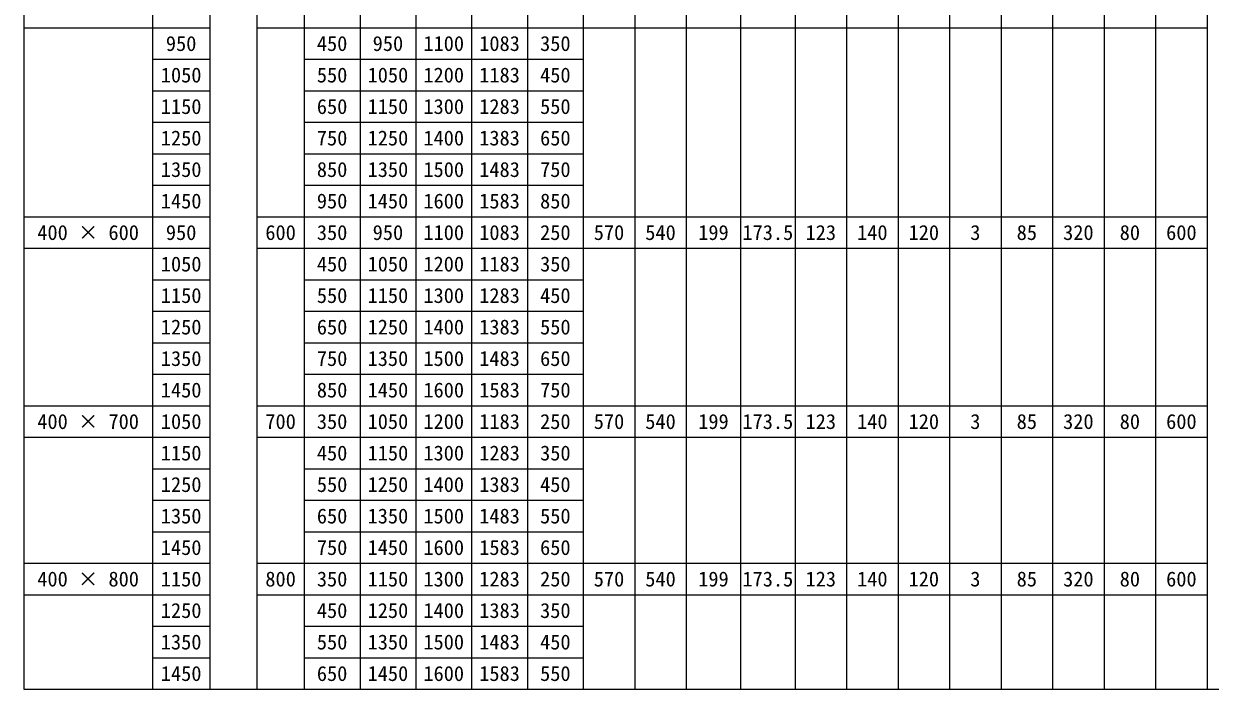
# Model space of a CAD drawing. Units: millimetres, scale not verified. Extents: x -44570 to -19804, y 69050 to 91573.
# Drawn here: x -26257 to -22111, y 78168 to 80492 of the extents above; entities that cross this region are included whole.
import ezdxf
from ezdxf.enums import TextEntityAlignment as Align

# ---------------------------------------------------------------- set-up
doc = ezdxf.new("R2010")
doc.units = ezdxf.units.MM
doc.header["$LTSCALE"] = 30
doc.layers.add('DEFPOINTS_3', color=8, linetype='Continuous', lineweight=0)
doc.layers.add('寸法線', color=7, linetype='Continuous', lineweight=9)
doc.styles.add('ＭＳ ゴシック', font='')
doc.styles.get('ＭＳ ゴシック').set_extended_font_data('MS Gothic')

msp = doc.modelspace()

# ---------------------------------------------------------------- linework, layer by layer
at = {"layer": 'DEFPOINTS_3'}
for p, q in [((-26257.33, 80477.68), (-25807.33, 80477.68)), ((-25442.33, 80477.68), (-25277.33, 80477.68)), ((-24302.33, 80477.68), (-22122.33, 80477.68)), ((-26257.33, 79707.68), (-25807.33, 79707.68)), ((-25442.33, 79707.68), (-25277.33, 79707.68)), ((-24302.33, 79707.68), (-22122.33, 79707.68)), ((-26257.33, 79047.68), (-25807.33, 79047.68)), ((-25442.33, 79047.68), (-25277.33, 79047.68)), ((-24302.33, 79047.68), (-22122.33, 79047.68)), ((-26257.33, 78497.68), (-25807.33, 78497.68)), ((-25442.33, 78497.68), (-25277.33, 78497.68)), ((-24302.33, 78497.68), (-22122.33, 78497.68))]:
    msp.add_line(p, q, dxfattribs=at)
at = {"layer": '寸法線', "lineweight": 13}
for p, q in [((-25082.33, 81467.68), (-25082.33, 78167.68)), ((-24887.33, 81467.68), (-24887.33, 78167.68)), ((-24692.33, 81467.68), (-24692.33, 78167.68)), ((-24497.33, 81467.68), (-24497.33, 78167.68)), ((-24302.33, 81467.68), (-24302.33, 78167.68)), ((-24122.33, 81467.68), (-24122.33, 78167.68)), ((-23942.33, 81467.68), (-23942.33, 78167.68)), ((-23752.33, 81467.68), (-23752.33, 78167.68)), ((-23562.33, 81467.68), (-23562.33, 79707.68)), ((-23382.33, 81467.68), (-23382.33, 78167.68)), ((-23202.33, 81467.68), (-23202.33, 79707.68)), ((-23022.33, 81467.68), (-23022.33, 78167.68)), ((-22842.33, 81467.68), (-22842.33, 79707.68)), ((-22662.33, 81467.68), (-22662.33, 78167.68)), ((-22482.33, 81467.68), (-22482.33, 78167.68)), ((-22302.33, 81467.68), (-22302.33, 79707.68)), ((-22122.33, 81467.68), (-22122.33, 78167.68)), ((-25607.33, 81357.68), (-25607.33, 78167.68)), ((-25442.33, 81357.68), (-25442.33, 78167.68)), ((-26257.33, 80587.68), (-26257.33, 80477.68)), ((-25807.33, 80587.68), (-25807.33, 80477.68)), ((-25277.33, 80587.68), (-25277.33, 80367.68)), ((-26257.33, 80477.68), (-26257.33, 79817.68)), ((-25807.33, 80477.68), (-25607.33, 80477.68)), ((-25807.33, 80477.68), (-25807.33, 79817.68)), ((-25277.33, 80477.68), (-24302.33, 80477.68)), ((-25807.33, 80367.68), (-25607.33, 80367.68)), ((-25277.33, 80367.68), (-24497.33, 80367.68)), ((-25277.33, 80367.68), (-25277.33, 79817.68)), ((-24497.33, 80367.68), (-24302.33, 80367.68)), ((-25807.33, 80257.68), (-25607.33, 80257.68)), ((-25277.33, 80257.68), (-24497.33, 80257.68)), ((-24497.33, 80257.68), (-24302.33, 80257.68)), ((-25807.33, 80147.68), (-25607.33, 80147.68)), ((-25277.33, 80147.68), (-24497.33, 80147.68)), ((-24497.33, 80147.68), (-24302.33, 80147.68)), ((-25807.33, 80037.68), (-25607.33, 80037.68)), ((-25277.33, 80037.68), (-24497.33, 80037.68)), ((-24497.33, 80037.68), (-24302.33, 80037.68)), ((-25807.33, 79927.68), (-25607.33, 79927.68)), ((-25277.33, 79927.68), (-24497.33, 79927.68)), ((-24497.33, 79927.68), (-24302.33, 79927.68)), ((-26257.33, 79817.68), (-25807.33, 79817.68)), ((-26257.33, 79817.68), (-26257.33, 79707.68)), ((-25807.33, 79817.68), (-25607.33, 79817.68)), ((-25807.33, 79817.68), (-25807.33, 79707.68)), ((-25442.33, 79817.68), (-22122.33, 79817.68)), ((-25277.33, 79817.68), (-25277.33, 79597.68)), ((-26257.33, 79707.68), (-26257.33, 79157.68)), ((-25807.33, 79707.68), (-25607.33, 79707.68)), ((-25807.33, 79707.68), (-25807.33, 79157.68)), ((-25277.33, 79707.68), (-24302.33, 79707.68)), ((-23562.33, 79707.68), (-23562.33, 79157.68)), ((-23202.33, 79707.68), (-23202.33, 79157.68)), ((-22842.33, 79707.68), (-22842.33, 79157.68)), ((-22302.33, 79707.68), (-22302.33, 79157.68)), ((-25807.33, 79597.68), (-25607.33, 79597.68)), ((-25277.33, 79597.68), (-24497.33, 79597.68)), ((-25277.33, 79597.68), (-25277.33, 79157.68)), ((-24497.33, 79597.68), (-24302.33, 79597.68)), ((-25807.33, 79487.68), (-25607.33, 79487.68)), ((-25277.33, 79487.68), (-24497.33, 79487.68)), ((-24497.33, 79487.68), (-24302.33, 79487.68)), ((-25807.33, 79377.68), (-25607.33, 79377.68)), ((-25277.33, 79377.68), (-24497.33, 79377.68)), ((-24497.33, 79377.68), (-24302.33, 79377.68)), ((-25807.33, 79267.68), (-25607.33, 79267.68)), ((-25277.33, 79267.68), (-24497.33, 79267.68)), ((-24497.33, 79267.68), (-24302.33, 79267.68)), ((-26257.33, 79157.68), (-25807.33, 79157.68)), ((-26257.33, 79157.68), (-26257.33, 79047.68)), ((-25807.33, 79157.68), (-25607.33, 79157.68)), ((-25807.33, 79157.68), (-25807.33, 79047.68)), ((-25442.33, 79157.68), (-22122.33, 79157.68)), ((-25277.33, 79157.68), (-25277.33, 78937.68)), ((-23562.33, 79157.68), (-23562.33, 79047.68)), ((-23202.33, 79157.68), (-23202.33, 79047.68)), ((-22842.33, 79157.68), (-22842.33, 79047.68)), ((-22302.33, 79157.68), (-22302.33, 79047.68)), ((-26257.33, 79047.68), (-26257.33, 78607.68)), ((-25807.33, 79047.68), (-25607.33, 79047.68)), ((-25807.33, 79047.68), (-25807.33, 78607.68)), ((-25277.33, 79047.68), (-24302.33, 79047.68)), ((-23562.33, 79047.68), (-23562.33, 78607.68)), ((-23202.33, 79047.68), (-23202.33, 78607.68)), ((-22842.33, 79047.68), (-22842.33, 78607.68)), ((-22302.33, 79047.68), (-22302.33, 78607.68)), ((-25807.33, 78937.68), (-25607.33, 78937.68)), ((-25277.33, 78937.68), (-24497.33, 78937.68)), ((-25277.33, 78937.68), (-25277.33, 78607.68)), ((-24497.33, 78937.68), (-24302.33, 78937.68)), ((-25807.33, 78827.68), (-25607.33, 78827.68)), ((-25277.33, 78827.68), (-24497.33, 78827.68)), ((-24497.33, 78827.68), (-24302.33, 78827.68)), ((-25807.33, 78717.68), (-25607.33, 78717.68)), ((-25277.33, 78717.68), (-24497.33, 78717.68)), ((-24497.33, 78717.68), (-24302.33, 78717.68)), ((-26257.33, 78607.68), (-25807.33, 78607.68)), ((-26257.33, 78607.68), (-26257.33, 78497.68)), ((-25807.33, 78607.68), (-25607.33, 78607.68)), ((-25807.33, 78607.68), (-25807.33, 78497.68)), ((-25442.33, 78607.68), (-22122.33, 78607.68)), ((-25277.33, 78607.68), (-25277.33, 78387.68)), ((-23562.33, 78607.68), (-23562.33, 78497.68)), ((-23202.33, 78607.68), (-23202.33, 78497.68)), ((-22842.33, 78607.68), (-22842.33, 78497.68)), ((-22302.33, 78607.68), (-22302.33, 78497.68)), ((-26257.33, 78497.68), (-26257.33, 78167.68)), ((-25807.33, 78497.68), (-25607.33, 78497.68)), ((-25807.33, 78497.68), (-25807.33, 78167.68)), ((-25277.33, 78497.68), (-24302.33, 78497.68)), ((-23562.33, 78497.68), (-23562.33, 78167.68)), ((-23202.33, 78497.68), (-23202.33, 78167.68)), ((-22842.33, 78497.68), (-22842.33, 78167.68)), ((-22302.33, 78497.68), (-22302.33, 78167.68)), ((-25807.33, 78387.68), (-25607.33, 78387.68)), ((-25277.33, 78387.68), (-24497.33, 78387.68)), ((-25277.33, 78387.68), (-25277.33, 78167.68)), ((-24497.33, 78387.68), (-24302.33, 78387.68)), ((-25807.33, 78277.68), (-25607.33, 78277.68)), ((-25277.33, 78277.68), (-24497.33, 78277.68)), ((-24497.33, 78277.68), (-24302.33, 78277.68)), ((-26257.33, 78167.68), (-25277.33, 78167.68)), ((-25277.33, 78167.68), (-24497.33, 78167.68)), ((-24497.33, 78167.68), (-22122.33, 78167.68)), ((-22122.33, 78167.68), (-21372.33, 78167.68))]:
    msp.add_line(p, q, dxfattribs=at)

# ---------------------------------------------------------------- texts
at = {"layer": '寸法線', "style": 'ＭＳ ゴシック'}
for s, p in [('950', (-25707.33, 80422.68)), ('450', (-25179.83, 80422.68)), ('950', (-24984.83, 80422.68)), ('1100', (-24789.83, 80422.68)), ('1083', (-24594.83, 80422.68)), ('350', (-24399.83, 80422.68)), ('1050', (-25707.33, 80312.68)), ('550', (-25179.83, 80312.68)), ('1050', (-24984.83, 80312.68)), ('1200', (-24789.83, 80312.68)), ('1183', (-24594.83, 80312.68)), ('450', (-24399.83, 80312.68)), ('1150', (-25707.33, 80202.68)), ('650', (-25179.83, 80202.68)), ('1150', (-24984.83, 80202.68)), ('1300', (-24789.83, 80202.68)), ('1283', (-24594.83, 80202.68)), ('550', (-24399.83, 80202.68)), ('1250', (-25707.33, 80092.68)), ('750', (-25179.83, 80092.68)), ('1250', (-24984.83, 80092.68)), ('1400', (-24789.83, 80092.68)), ('1383', (-24594.83, 80092.68)), ('650', (-24399.83, 80092.68)), ('1350', (-25707.33, 79982.68)), ('850', (-25179.83, 79982.68)), ('1350', (-24984.83, 79982.68)), ('1500', (-24789.83, 79982.68)), ('1483', (-24594.83, 79982.68)), ('750', (-24399.83, 79982.68)), ('1450', (-25707.33, 79872.68)), ('950', (-25179.83, 79872.68)), ('1450', (-24984.83, 79872.68)), ('1600', (-24789.83, 79872.68)), ('1583', (-24594.83, 79872.68)), ('850', (-24399.83, 79872.68)), ('400 × 600', (-26032.33, 79762.68)), ('950', (-25707.33, 79762.68)), ('600', (-25359.83, 79762.68)), ('350', (-25179.83, 79762.68)), ('950', (-24984.83, 79762.68)), ('1100', (-24789.83, 79762.68)), ('1083', (-24594.83, 79762.68)), ('250', (-24399.83, 79762.68)), ('570', (-24212.33, 79762.68)), ('540', (-24032.33, 79762.68)), ('199', (-23847.33, 79762.68)), ('173.5', (-23657.33, 79762.68)), ('123', (-23472.33, 79762.68)), ('140', (-23292.33, 79762.68)), ('120', (-23112.33, 79762.68)), ('3', (-22932.33, 79762.68)), ('85', (-22752.33, 79762.68)), ('320', (-22572.33, 79762.68)), ('80', (-22392.33, 79762.68)), ('600', (-22212.33, 79762.68)), ('1050', (-25707.33, 79652.68)), ('450', (-25179.83, 79652.68)), ('1050', (-24984.83, 79652.68)), ('1200', (-24789.83, 79652.68)), ('1183', (-24594.83, 79652.68)), ('350', (-24399.83, 79652.68)), ('1150', (-25707.33, 79542.68)), ('550', (-25179.83, 79542.68)), ('1150', (-24984.83, 79542.68)), ('1300', (-24789.83, 79542.68)), ('1283', (-24594.83, 79542.68)), ('450', (-24399.83, 79542.68)), ('1250', (-25707.33, 79432.68)), ('650', (-25179.83, 79432.68)), ('1250', (-24984.83, 79432.68)), ('1400', (-24789.83, 79432.68)), ('1383', (-24594.83, 79432.68)), ('550', (-24399.83, 79432.68)), ('1350', (-25707.33, 79322.68)), ('750', (-25179.83, 79322.68)), ('1350', (-24984.83, 79322.68)), ('1500', (-24789.83, 79322.68)), ('1483', (-24594.83, 79322.68)), ('650', (-24399.83, 79322.68)), ('1450', (-25707.33, 79212.68)), ('850', (-25179.83, 79212.68)), ('1450', (-24984.83, 79212.68)), ('1600', (-24789.83, 79212.68)), ('1583', (-24594.83, 79212.68)), ('750', (-24399.83, 79212.68)), ('400 × 700', (-26032.33, 79102.68)), ('1050', (-25707.33, 79102.68)), ('700', (-25359.83, 79102.68)), ('350', (-25179.83, 79102.68)), ('1050', (-24984.83, 79102.68)), ('1200', (-24789.83, 79102.68)), ('1183', (-24594.83, 79102.68)), ('250', (-24399.83, 79102.68)), ('570', (-24212.33, 79102.68)), ('540', (-24032.33, 79102.68)), ('199', (-23847.33, 79102.68)), ('173.5', (-23657.33, 79102.68)), ('123', (-23472.33, 79102.68)), ('140', (-23292.33, 79102.68)), ('120', (-23112.33, 79102.68)), ('3', (-22932.33, 79102.68)), ('85', (-22752.33, 79102.68)), ('320', (-22572.33, 79102.68)), ('80', (-22392.33, 79102.68)), ('600', (-22212.33, 79102.68)), ('1150', (-25707.33, 78992.68)), ('450', (-25179.83, 78992.68)), ('1150', (-24984.83, 78992.68)), ('1300', (-24789.83, 78992.68)), ('1283', (-24594.83, 78992.68)), ('350', (-24399.83, 78992.68)), ('1250', (-25707.33, 78882.68)), ('550', (-25179.83, 78882.68)), ('1250', (-24984.83, 78882.68)), ('1400', (-24789.83, 78882.68)), ('1383', (-24594.83, 78882.68)), ('450', (-24399.83, 78882.68)), ('1350', (-25707.33, 78772.68)), ('650', (-25179.83, 78772.68)), ('1350', (-24984.83, 78772.68)), ('1500', (-24789.83, 78772.68)), ('1483', (-24594.83, 78772.68)), ('550', (-24399.83, 78772.68)), ('1450', (-25707.33, 78662.68)), ('750', (-25179.83, 78662.68)), ('1450', (-24984.83, 78662.68)), ('1600', (-24789.83, 78662.68)), ('1583', (-24594.83, 78662.68)), ('650', (-24399.83, 78662.68)), ('400 × 800', (-26032.33, 78552.68)), ('1150', (-25707.33, 78552.68)), ('800', (-25359.83, 78552.68)), ('350', (-25179.83, 78552.68)), ('1150', (-24984.83, 78552.68)), ('1300', (-24789.83, 78552.68)), ('1283', (-24594.83, 78552.68)), ('250', (-24399.83, 78552.68)), ('570', (-24212.33, 78552.68)), ('540', (-24032.33, 78552.68)), ('199', (-23847.33, 78552.68)), ('173.5', (-23657.33, 78552.68)), ('123', (-23472.33, 78552.68)), ('140', (-23292.33, 78552.68)), ('120', (-23112.33, 78552.68)), ('3', (-22932.33, 78552.68)), ('85', (-22752.33, 78552.68)), ('320', (-22572.33, 78552.68)), ('80', (-22392.33, 78552.68)), ('600', (-22212.33, 78552.68)), ('1250', (-25707.33, 78442.68)), ('450', (-25179.83, 78442.68)), ('1250', (-24984.83, 78442.68)), ('1400', (-24789.83, 78442.68)), ('1383', (-24594.83, 78442.68)), ('350', (-24399.83, 78442.68)), ('1350', (-25707.33, 78332.68)), ('550', (-25179.83, 78332.68)), ('1350', (-24984.83, 78332.68)), ('1500', (-24789.83, 78332.68)), ('1483', (-24594.83, 78332.68)), ('450', (-24399.83, 78332.68)), ('1450', (-25707.33, 78222.68)), ('650', (-25179.83, 78222.68)), ('1450', (-24984.83, 78222.68)), ('1600', (-24789.83, 78222.68)), ('1583', (-24594.83, 78222.68)), ('550', (-24399.83, 78222.68))]:
    msp.add_text(s, height=52.22, dxfattribs=at).set_placement(p, align=Align.MIDDLE_CENTER)

doc.saveas('drawing.dxf')
